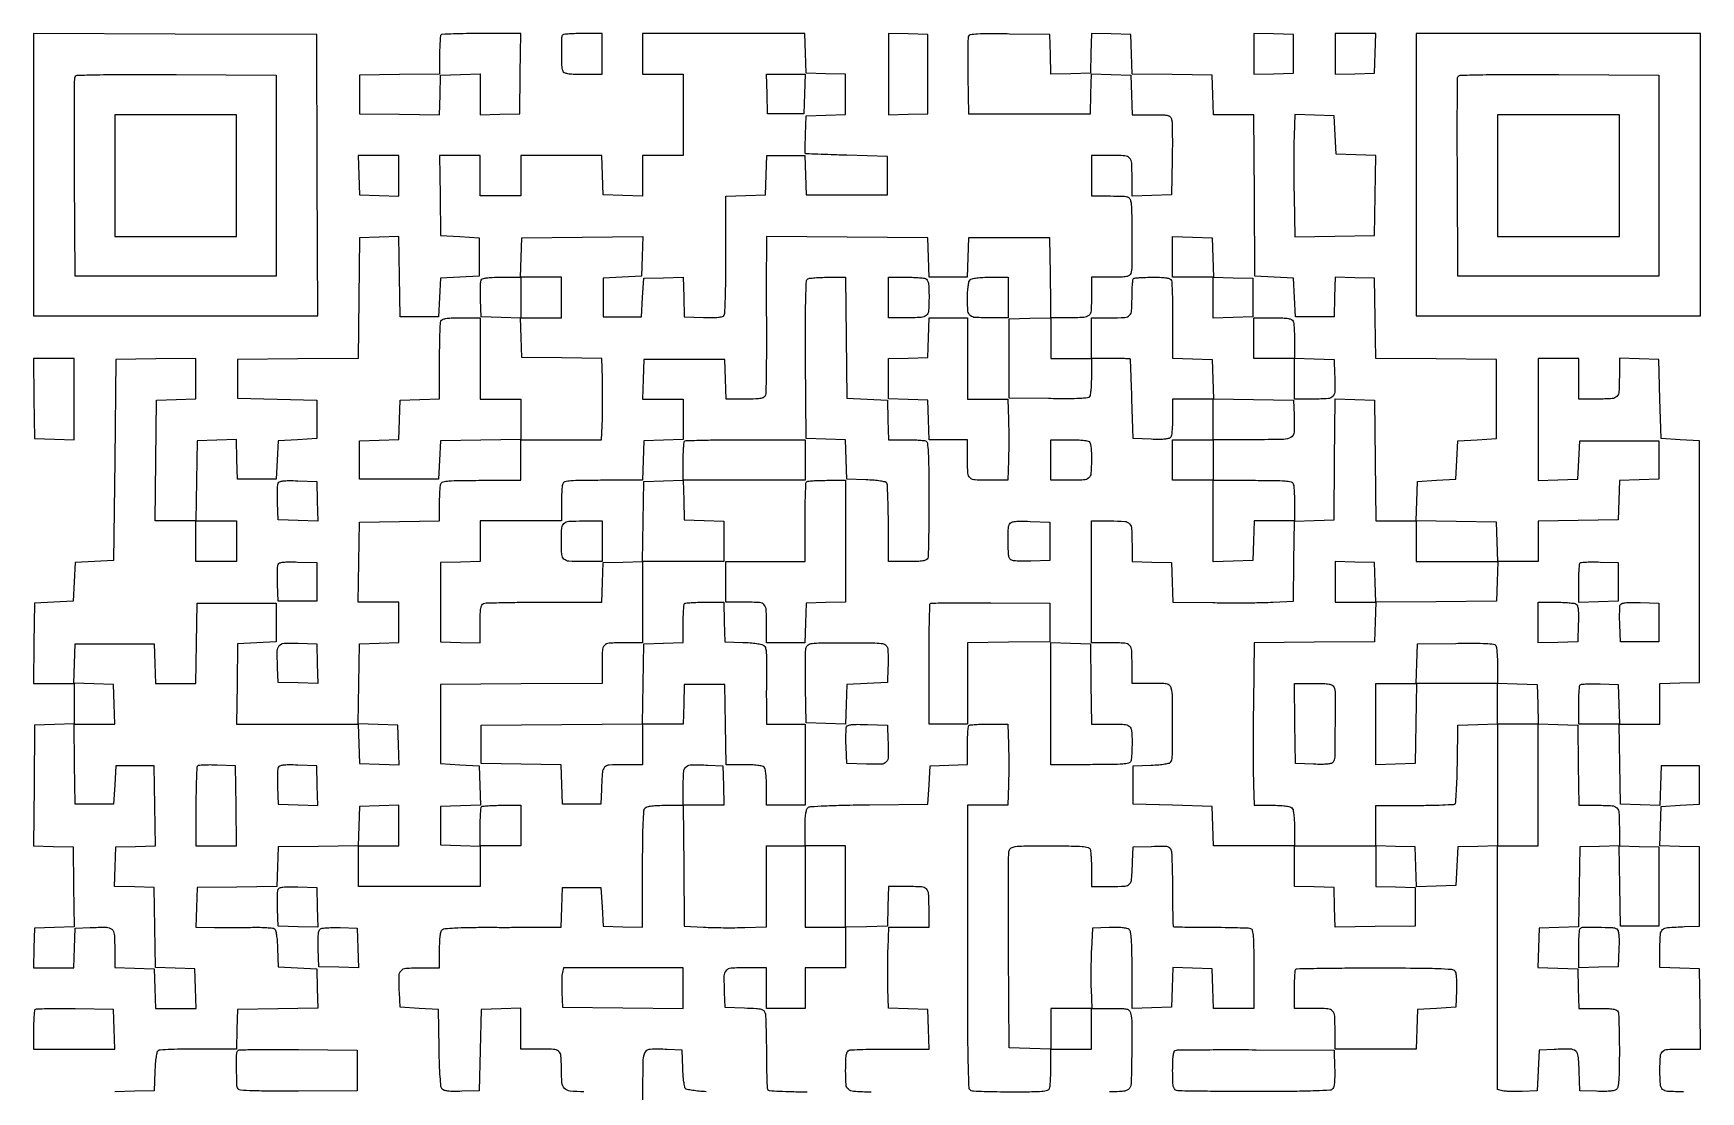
# Model space of a CAD drawing. Extents: x 156 to 936, y 95 to 969.
# Drawn here: x 156 to 936, y 474 to 969 of the extents above; entities that cross this region are included whole.
import ezdxf

# ---------------------------------------------------------------- set-up
doc = ezdxf.new("R2010")
doc.units = 0

msp = doc.modelspace()

# ---------------------------------------------------------------- linework, layer by layer
for points in [[(441, 959.5), (441, 950), (450.5, 950), (460, 950), (460, 931), (460, 912), (450.5, 912), (441, 912), (441, 902.462474), (441, 892.924948), (431.75, 893.212474), (422.5, 893.5), (422.212474, 902.75), (421.924948, 912), (402.962474, 912), (384, 912), (384, 902.5), (384, 893), (374.5, 893), (365, 893), (365, 902.5), (365, 912), (355.477935, 912), (345.955869, 912), (346.227935, 893.25), (346.5, 874.5), (355.5, 874), (364.5, 873.5), (364.5, 864.5), (364.5, 855.5), (355.5, 855), (346.5, 854.5), (346, 845.5), (345.5, 836.5), (336.5, 836.5), (327.5, 836.5), (327.227798, 855.287232), (326.955596, 874.074464), (317.727798, 873.787232), (308.5, 873.5), (308.234453, 845.265547), (307.968906, 817.031094), (279.734453, 816.765547), (251.5, 816.5), (251.5, 807.5), (251.5, 798.5), (270, 798), (288.5, 797.5), (288.5, 788.5), (288.5, 779.5), (279.5, 779), (270.5, 778.5), (270, 769.5), (269.5, 760.5), (260.5, 760.5), (251.5, 760.5), (251.211984, 769.787023), (250.923969, 779.074046), (241.711984, 778.787023), (232.5, 778.5), (232.227935, 759.75), (231.955869, 741), (222.462361, 741), (212.968853, 741), (213.234427, 769.25), (213.5, 797.5), (222.75, 797.787526), (232, 798.075052), (232, 807.559591), (232, 817.044131), (213.25, 816.772065), (194.5, 816.5), (194, 769.5), (193.5, 722.5), (184.5, 722), (175.5, 721.5), (175, 712.5), (174.5, 703.5), (165.5, 703), (156.5, 702.5), (156.227935, 683.75), (155.955869, 665), (165.477935, 665), (175, 665), (175, 655.537526), (175, 646.075052), (165.75, 645.787526), (156.5, 645.5), (156.234491, 617.287731), (155.968982, 589.075462), (165.234491, 588.787731), (174.5, 588.5), (174.771926, 569.787816), (175.043852, 551.075632), (165.771926, 550.787816), (156.5, 550.5), (156.212474, 541.25), (155.924948, 532), (165.424948, 532), (174.924948, 532), (175.212474, 541.25), (175.5, 550.5), (182.479083, 550.800912, -0.012303), (190.116254, 550.942101, -0.176255), (192.625306, 550.011851, -0.202443), (193.771894, 547.739673, -0.016964), (194, 541.018474), (194, 532.075052), (203.25, 531.787526), (212.5, 531.5), (212.787526, 522.25), (213.075052, 513), (222.575052, 513), (232.075052, 513), (231.787526, 522.25), (231.5, 531.5), (222.271928, 531.787236), (213.043857, 532.074471), (212.771928, 550.787236), (212.5, 569.5), (203.212977, 569.788016), (193.925954, 570.076031), (194.212977, 579.288016), (194.5, 588.5), (203.771926, 588.787816), (213.043852, 589.075632), (212.771926, 607.787816), (212.5, 626.5), (203.5, 626.5), (194.5, 626.5), (194, 617.5), (193.5, 608.5), (184.5, 608.5), (175.5, 608.5), (175.227935, 627.25), (174.955869, 646), (184.515461, 646), (194.075052, 646), (193.787526, 655.25), (193.5, 664.5), (184.212977, 664.788016), (174.925954, 665.076031), (175.212977, 674.288016), (175.5, 683.5), (194, 683.5), (212.5, 683.5), (212.787526, 674.25), (213.075052, 665), (222.515461, 665), (231.955869, 665), (232.227935, 683.75), (232.5, 702.5), (251, 702.5), (269.5, 702.5), (269.5, 693.5), (269.5, 684.5), (260.5, 684), (251.5, 683.5), (251.227935, 664.75), (250.955869, 646), (279.440409, 646), (307.924948, 646), (308.212474, 636.75), (308.5, 627.5), (317.788029, 627.211971), (327.076058, 626.923942), (326.788029, 636.211971), (326.5, 645.5), (317.228074, 645.787816), (307.956148, 646.075632), (308.228074, 664.787816), (308.5, 683.5), (317.75, 683.787526), (327, 684.075052), (327, 693.537526), (327, 703), (317.477935, 703), (307.955869, 703), (308.227935, 721.75), (308.5, 740.5), (327.25, 740.772065), (346, 741.044131), (346, 748.940278, -0.007069), (346.044387, 752.079686, -0.00892), (346.178303, 754.981582, -0.007341), (346.368942, 757.400909, -0.068379), (346.606989, 758.418213, -0.24904), (347.606822, 759.288503, -0.036273), (350.359559, 759.72025, -0.018295), (355.276552, 759.948927, -0.002472), (365.606989, 760), (384, 760), (384, 769.5), (384, 779), (402.906293, 779), (421.812585, 779), (422.156293, 788.75, 0.005275), (422.265005, 793.152448, 0.003228), (422.304916, 798.346719, 0.003235), (422.277944, 803.491427, 0.005748), (422.179592, 807.728194), (421.859184, 816.956387), (403.179592, 817.228194), (384.5, 817.5), (384.212474, 826.75), (383.924948, 836), (393.462474, 836), (403, 836), (403, 845.5), (403, 855), (393.462474, 855), (383.924948, 855), (384.212474, 864.25), (384.5, 873.5), (412.787733, 873.765637), (441.075465, 874.031275), (440.787733, 864.765637), (440.5, 855.5), (431.5, 855), (422.5, 854.5), (422.5, 845.5), (422.5, 836.5), (431.5, 836.5), (440.5, 836.5), (441, 845.5), (441.5, 854.5), (450.711984, 854.787023), (459.923969, 855.074046), (460.211984, 845.787023), (460.5, 836.5), (469.41543, 836.208654, 0.007863), (473.675844, 836.136467, 0.02592), (476.481261, 836.278572, 0.037448), (478.320916, 836.608202, 0.191571), (479.143218, 837.208654, 0.128973), (479.46723, 838.237848, 0.002782), (479.695499, 843.555042, 0.0062), (479.851702, 849.816929, 0.004122), (479.882566, 857, -0.000616), (479.861606, 864.721817, -0.000575), (479.858974, 872.624914, -0.000572), (479.872737, 879.646212, -0.001956), (479.904778, 884.212474), (480, 892.924948), (489.25, 893.212474), (498.5, 893.5), (498.787526, 902.75), (499.075052, 912), (508, 912), (516.924948, 912), (517.212474, 902.75), (517.5, 893.5), (536.5, 893.5), (555.5, 893.5), (555.5, 902.5), (555.5, 911.5), (536.5, 912.055984, -0.000914), (529.194705, 912.283114, -0.001489), (522.996376, 912.50564, -0.000168), (517.466905, 912.722496, -0.138832), (517.211067, 912.805984, -0.248577), (517.098004, 913.016846, -0.001226), (517.091882, 915.51332, -0.005096), (517.121118, 918.38152, -0.003156), (517.211067, 921.75), (517.5, 930.5), (526.75, 930.787526), (536, 931.075052), (536, 940.5), (536, 949.924948), (526.75, 950.212474), (517.5, 950.5), (517.212474, 959.75), (516.924948, 969), (478.962474, 969), (441, 969)], [(346.666667, 968.333333, 0.174642), (346.400825, 967.768066, 0.005895), (346.195833, 965.27419, 0.0105), (346.048335, 962.28013, 0.007056), (346, 958.855399), (346, 950.044131), (327.25, 949.772065), (308.5, 949.5), (308.5, 940.5), (308.5, 931.5), (327.212184, 931.228074), (345.924368, 930.956148), (346.212184, 940.228074), (346.5, 949.5), (355.75, 949.787526), (365, 950.075052), (365, 940.5), (365, 930.924948), (374.25, 931.212474), (383.5, 931.5), (383.772065, 950.25), (384.044131, 969), (365.688732, 969, 0.003396), (358.604618, 968.951879, 0.005362), (352.529398, 968.804167, 0.001617), (347.281908, 968.603263, 0.188148)], [(403.666667, 968.333333, 0.192867), (403.103892, 967.018197, 0.004931), (403.015701, 960.449139, 0.008182), (403.096621, 954.128446, 0.084511), (403.606989, 951.581787, 0.192406), (404.346128, 950.782907, 0.06988), (405.845898, 950.311531, 0.034532), (408.428287, 950.062976, 0.00673), (413.106989, 950), (422, 950), (422, 959.5), (422, 969), (413.166667, 969, 0.007039), (409.733476, 968.951666, 0.010477), (406.732292, 968.804167, 0.005871), (404.23216, 968.599192, 0.174709)], [(269.5, 902.5), (269.5, 855.5), (222.5, 855.5), (175.5, 855.5), (175.239372, 901.5, -0.000997), (175.174287, 919.225103, -0.001596), (175.197198, 934.357597, -0.000282), (175.267665, 947.72814, -0.090314), (175.461789, 948.759906, -0.301449), (176.45055, 949.464468, -0.003096), (185.402033, 949.70934, -0.005599), (198.68089, 949.841585, -0.001079), (222.722417, 949.759906), (269.5, 949.5)], [(916.5, 902.5), (916.5, 855.5), (869.5, 855.5), (822.5, 855.5), (822.239372, 901.5, -0.000997), (822.174287, 919.225103, -0.001596), (822.197198, 934.357597, -0.000282), (822.267665, 947.72814, -0.090314), (822.461789, 948.759906, -0.301449), (823.45055, 949.464468, -0.003096), (832.402033, 949.70934, -0.005599), (845.68089, 949.841585, -0.001079), (869.722417, 949.759906), (916.5, 949.5)], [(745.819479, 921.286606, 0.006094), (745.716854, 916.267709, 0.001988), (745.685154, 908.860587, 0.001981), (745.715264, 900.632767, 0.002234), (745.810831, 892.728158), (746.121662, 873.956317), (764.810831, 874.228158), (783.5, 874.5), (783.771926, 893.212184), (784.043852, 911.924368), (774.771926, 912.212184), (765.5, 912.5), (765, 921.5), (764.5, 930.5), (755.319479, 930.786606), (746.138958, 931.073213)], [(384, 845.462474), (384, 835.924948), (374.75, 836.212474), (365.5, 836.5), (365.205027, 844.411609, -0.006569), (365.129541, 847.539392, -0.008656), (365.147568, 850.392336, -0.006579), (365.235027, 852.7687, -0.079281), (365.423642, 853.661609, -0.228749), (366.106941, 854.304101, -0.041413), (367.854544, 854.698735, -0.027242), (370.620517, 854.933967, -0.007593), (374.968615, 855), (384, 855)], [(536.234427, 826.75), (536.5, 798.5), (546, 798), (555.5, 797.5), (555.787526, 788.25), (556.075052, 779), (563.955738, 779, -0.006794), (567.084446, 778.957485, -0.008662), (569.966716, 778.829144, -0.006997), (572.368585, 778.646696, -0.06926), (573.352145, 778.418364, -0.274368), (574.214451, 777.327327, -0.018697), (574.608107, 773.234433, -0.012362), (574.845516, 766.20747, -0.00168), (574.929265, 751.487988, -0.002147), (574.909217, 741.276238, -0.003279), (574.795697, 732.418114, -0.001176), (574.62999, 724.791537, -0.085793), (574.388344, 723.569625, -0.194161), (573.65149, 722.778599, -0.068473), (572.143029, 722.311058, -0.034197), (569.55367, 722.063133, -0.006773), (564.893011, 722), (556, 722), (555.984687, 739.75, 0.004029), (555.923221, 746.639681, 0.006075), (555.748365, 752.640759, 0.002676), (555.510353, 757.741212, 0.129255), (555.201688, 758.707902, 0.195149), (554.447011, 759.24575, 0.020215), (552.262875, 759.673305, 0.020298), (549.292364, 760.008289, 0.009786), (545.467001, 760.207902), (536.5, 760.5), (536.212964, 769.712964), (535.925929, 778.925929), (526.712964, 779.212964), (517.5, 779.5), (517.282112, 816.460829, -0.001488), (517.228419, 834.855781, -0.006609), (517.371943, 845.665986, -0.004151), (517.629552, 853.066096, -0.245153), (518.282112, 854.195516, -0.112298), (519.139437, 854.501093, -0.008859), (521.561108, 854.746552, -0.011685), (524.491671, 854.922386, -0.008675), (527.734427, 854.984687), (535.968853, 855)], [(573.418213, 854.393011, -0.18666), (574.209997, 853.676577, -0.072682), (574.683962, 852.251766, -0.036534), (574.93529, 849.820122, -0.007489), (575, 845.5, -0.016928), (574.787494, 839.225197, -0.201251), (573.720139, 837.097177, -0.16771), (571.358591, 836.163873, -0.011011), (563.918213, 836), (556, 836), (556, 845.5), (556, 855), (563.918213, 855, -0.00705), (567.066073, 854.955615, -0.008902), (569.9751, 854.821697, -0.007317), (572.400281, 854.631074, -0.06844)], [(612, 845.5), (612, 836), (604.081787, 836, -0.01065), (596.689481, 836.157481, -0.159949), (594.309746, 837.052708, -0.206765), (593.227098, 839.102218, -0.019554), (593, 844.906989, -0.012415), (593.08019, 848.136184, -0.021121), (593.327993, 850.825282, -0.021703), (593.698102, 852.888147, -0.142062), (594.2, 853.8, -0.144849), (595.139671, 854.310542, -0.021091), (597.306878, 854.677711, -0.020332), (600.171507, 854.92177, -0.011084), (603.7, 855), (612, 855)], [(688.393011, 853.418213, -0.081377), (688.63576, 852.244887, -0.002404), (688.821697, 847.195498, -0.004749), (688.95595, 841.230164, -0.003251), (689, 834.455738), (689, 817.075052), (698.25, 816.787526), (707.5, 816.5), (707.787236, 807.271928), (708.074471, 798.043857), (726.787236, 797.771928), (745.5, 797.5), (745.800912, 790.520917, -0.019865), (745.827655, 782.572324, -0.25447), (744.362043, 780.097794, -0.13093), (740.936116, 779.122541, -0.004239), (726.480948, 779), (708, 779), (708, 769.5), (708, 760), (726.393011, 760, -0.002472), (736.723448, 759.948927, -0.018295), (741.640441, 759.72025, -0.036273), (744.393178, 759.288503, -0.24904), (745.393011, 758.418213, -0.068543), (745.631102, 757.399219, -0.007277), (745.821697, 754.964077, -0.008872), (745.955617, 752.042924, -0.007017), (746, 748.880687), (746, 740.924948), (755.25, 741.212474), (764.5, 741.5), (764.765637, 769.787319), (765.031273, 798.074638), (774.265637, 797.787319), (783.5, 797.5), (783.765573, 769.25), (784.031147, 741), (793.515573, 741), (803, 741), (803, 731.5), (803, 722), (822.037526, 722), (841.075052, 722), (840.787526, 712.75), (840.5, 703.5), (812.287321, 703.23449), (784.074641, 702.96898), (783.787321, 693.73449), (783.5, 684.5), (755.279926, 684.234478), (727.059852, 683.968955), (726.779926, 655.734478, 0.001323), (726.696155, 644.20991, 0.001411), (726.675823, 632.929815, 0.001339), (726.711682, 623.227607, 0.006574), (726.81862, 617.75), (727.13724, 608), (735.36862, 608, -0.011221), (738.863229, 607.921561, -0.020421), (741.708021, 607.677108, -0.021165), (743.863367, 607.309618, -0.144544), (744.8, 606.8, -0.144849), (745.310542, 605.860329, -0.021091), (745.677711, 603.693122, -0.020332), (745.92177, 600.828493, -0.011084), (746, 597.3), (746, 589), (765, 589), (784, 589), (784, 598.476387), (784, 607.952773), (802.172298, 607.948685, 0.004135), (809.195681, 608.005185, 0.00645), (815.242575, 608.181889, 0.002322), (820.419197, 608.424108, 0.185587), (821.148312, 608.748312, 0.18165), (821.478701, 609.476349, 0.002326), (821.796419, 614.595794, 0.006408), (822.062923, 620.578699, 0.004114), (822.226014, 627.526014), (822.5, 645.5), (831.75, 645.787526), (841, 646.075052), (841, 655.537526), (841, 665), (822.022065, 665), (803.044131, 665), (802.772065, 646.25), (802.5, 627.5), (793.25, 627.212474), (784, 626.924948), (784, 645.962474), (784, 665), (793.462474, 665), (802.924948, 665), (803.212474, 674.25), (803.5, 683.5), (821.442865, 683.746956, -0.00333), (830.259053, 683.80957, -0.013443), (835.636527, 683.667344, -0.01462), (839.172733, 683.374715, -0.227096), (840.177552, 682.746956, -0.111454), (840.490006, 681.874138, -0.009165), (840.741275, 679.453879, -0.011918), (840.92106, 676.523951, -0.008897), (840.984687, 673.287526), (841, 665.075052), (850.25, 664.787526), (859.5, 664.5), (859.787036, 655.287036), (860.074071, 646.074071), (869.287036, 645.787036), (878.5, 645.5), (878.772065, 626.75), (879.044131, 608), (887.915076, 608, -0.014803), (894.653507, 607.800464, -0.19532), (896.857873, 606.749227, -0.175295), (897.828974, 604.406531, -0.011476), (898, 596.955738), (898, 589.075052), (907.25, 588.787526), (916.5, 588.5), (916.5, 570), (916.5, 551.5), (907.5, 551.5), (898.5, 551.5), (898.227798, 570.287232), (897.955596, 589.074464), (888.727798, 588.787232), (879.5, 588.5), (879.228072, 569.787236), (878.956143, 551.074471), (869.728072, 550.787236), (860.5, 550.5), (860.212977, 541.288016), (859.925954, 532.076031), (869.212977, 531.788016), (878.5, 531.5), (878.787526, 522.25), (879.075052, 513), (887.930537, 513, -0.006773), (892.587052, 512.936924, -0.03465), (895.160133, 512.688208, -0.070053), (896.655249, 512.216672, -0.192061), (897.393011, 511.418213, -0.080983), (897.635568, 510.250423, -0.002541), (897.821697, 505.367318, -0.004891), (897.955938, 499.590857, -0.003363), (898, 493.040657, -0.00346), (897.940363, 484.422829, -0.01606), (897.711725, 479.451262, -0.023285), (897.321155, 476.333764, -0.178582), (896.594796, 475.078674, -0.126804), (895.568167, 474.594776, -0.023545), (893.485252, 474.298867, -0.021342), (890.735348, 474.157498, -0.01153), (887.344796, 474.206229), (879.5, 474.5), (879.212602, 483.740334, 0.015844), (878.776454, 490.678762, 0.194277), (877.578192, 492.990355, 0.177046), (875.057347, 493.934395, 0.012739), (867.479083, 493.800912), (860.5, 493.5), (860, 484), (859.5, 474.5), (852.520917, 474.199088, -0.008627), (849.682454, 474.125736, -0.009416), (846.924858, 474.153996, -0.00895), (844.569348, 474.264735, -0.045288), (843.270917, 474.46814), (841, 475.038104), (841, 532.056578), (841, 589.075052), (831.75, 588.787526), (822.5, 588.5), (822, 579.5), (821.5, 570.5), (812.288016, 570.212977), (803.076031, 569.925954), (802.788016, 579.212977), (802.5, 588.5), (793.25, 588.787526), (784, 589.075052), (784, 579.575052), (784, 570.075052), (793.25, 569.787526), (802.5, 569.5), (802.5, 560.5), (802.5, 551.5), (783.787816, 551.228074), (765.075632, 550.956148), (764.787816, 560.228074), (764.5, 569.5), (755.25, 569.787526), (746, 570.075052), (746, 579.537526), (746, 589), (727.037526, 589), (708.075052, 589), (707.787526, 598.25), (707.5, 607.5), (689, 608), (670.5, 608.5), (670.5, 617.5), (670.5, 626.5), (678.968156, 626.793967, 0.010674), (682.539342, 626.994333, 0.020911), (685.36687, 627.333008, 0.02067), (687.466763, 627.763838, 0.192561), (688.202843, 628.293967, 0.139506), (688.835257, 630.421388, 0.001721), (688.954568, 644.82351, 0.003179), (688.933701, 658.593221, 0.063576), (688.369714, 662.75, 0.119916), (687.684822, 664.002112, 0.150802), (686.551213, 664.66971, 0.0534), (684.368743, 664.946567, 0.00487), (678.883369, 665), (670, 665), (670, 672.918213, 0.01141), (669.829247, 680.400012, 0.175208), (668.85745, 682.747254, 0.195511), (666.650479, 683.800362, 0.014768), (659.893011, 684), (651, 684), (651, 712.5), (651, 741), (659.883369, 741, -0.01672), (666.551889, 740.776944, -0.200673), (668.806258, 739.651702, -0.168025), (669.798298, 737.159382, -0.010996), (669.986345, 729.287526), (670, 722.075052), (679.25, 721.787526), (688.5, 721.5), (688.786976, 712.291563), (689.073952, 703.083126), (707.786976, 702.791563, 0.003024), (715.648082, 702.716626, 0.002718), (723.793674, 702.732522, 0.002724), (731.100275, 702.826313, 0.008575), (736, 703), (745.5, 703.5), (745.772065, 722.25), (746.044131, 741), (736.559591, 741), (727.075052, 741), (726.787526, 731.75), (726.5, 722.5), (717.25, 722.212474), (708, 721.924948), (708, 740.962474), (708, 760), (698.5, 760), (689, 760), (689, 769.5), (689, 779), (698.5, 779), (708, 779), (708, 788.5), (708, 798), (698.5, 798), (689, 798), (688.984687, 789.75, -0.00917), (688.918959, 786.495888, -0.012203), (688.732898, 783.54359, -0.00954), (688.472467, 781.105717, -0.110402), (688.149034, 780.206902, -0.187221), (687.340297, 779.610638, -0.039341), (685.5815, 779.278749, -0.027159), (682.914541, 779.135766, -0.008519), (678.914347, 779.206902), (670.5, 779.5), (669.942718, 798, 0.000936), (669.715183, 805.110901, 0.00153), (669.492526, 811.139062, 0.000161), (669.275457, 816.522398, 0.155255), (669.192718, 816.75, 0.224489), (668.993563, 816.85177, 0.000892), (666.412861, 816.926563, 0.004197), (663.464229, 816.981986, 0.0026), (660, 817), (651, 817), (650.984687, 808.75, -0.009035), (650.919865, 805.497312, -0.012063), (650.736503, 802.549423, -0.009356), (650.48003, 800.114795, -0.110913), (650.161306, 799.226758, -0.226527), (649.126519, 798.578359, -0.01557), (645.589823, 798.283854, -0.013555), (640.125155, 798.14811, -0.003139), (630.926619, 798.226758), (612.5, 798.5), (612.5, 817), (612.5, 835.5), (622.25, 835.786212), (632, 836.072424), (632, 826.536212), (632, 817), (641.5, 817), (651, 817), (651, 826.5), (651, 836), (659.893011, 836, 0.014139), (666.621535, 836.190301, 0.188139), (668.834423, 837.201112, 0.181553), (669.819116, 839.459333, 0.013), (670, 846.415121, -0.008563), (670.048416, 849.241904, -0.012437), (670.195833, 851.732358, -0.008045), (670.402146, 853.786833, -0.168884), (670.666667, 854.333333, -0.17274), (671.225589, 854.598717, -0.006592), (673.553989, 854.804167, -0.011152), (676.359193, 854.951638, -0.007555), (679.559678, 855, -0.007572), (683.844582, 854.935105, -0.036743), (686.261382, 854.683483, -0.072956), (687.678861, 854.209264, -0.186076)], [(365, 817), (365, 798), (374.5, 798), (384, 798), (384, 788.522065), (384, 779.044131), (365.25, 778.772065), (346.5, 778.5), (346, 769.5), (345.5, 760.5), (327, 760.5), (308.5, 760.5), (308.5, 769.5), (308.5, 778.5), (317.712964, 778.787036), (326.925929, 779.074071), (327.212964, 788.287036), (327.5, 797.5), (336.75, 797.787526), (346, 798.075052), (346, 815.455738, -0.003251), (346.04405, 822.230164, -0.004749), (346.178303, 828.195498, -0.002404), (346.36424, 833.244887, -0.081377), (346.606989, 834.418213, -0.192406), (347.346128, 835.217093, -0.06988), (348.845898, 835.688469, -0.034532), (351.428287, 835.937024, -0.00673), (356.106989, 836), (365, 836)], [(593, 817), (593, 798), (602.43138, 798), (611.86276, 798), (612.18138, 788.5, -0.005281), (612.280715, 784.17526, -0.003101), (612.312811, 779, -0.003101), (612.280715, 773.82474, -0.005281), (612.18138, 769.5), (611.86276, 760), (604.013168, 760, -0.011558), (596.585548, 760.171726, -0.175851), (594.247438, 761.144797, -0.194777), (593.198659, 763.352229, -0.014702), (593, 770.106989), (593, 779), (584.037526, 779), (575.075052, 779), (574.787526, 788.25), (574.5, 797.5), (565.25, 797.787526), (556, 798.075052), (556, 807.5), (556, 816.924948), (565.25, 817.212474), (574.5, 817.5), (574.787526, 826.75), (575.075052, 836), (584.037526, 836), (593, 836)], [(745.393011, 834.418213, -0.068336), (745.631047, 833.40135, -0.007357), (745.821697, 830.986123, -0.008933), (745.955612, 828.089223, -0.007082), (746, 824.955738), (746, 817.075052), (755.25, 816.787526), (764.5, 816.5), (764.800912, 809.520917, -0.012322), (764.941866, 801.88044, -0.176722), (764.009281, 799.372662, -0.202101), (761.732324, 798.227183, -0.01682), (754.980948, 798), (746, 798), (746, 807.5), (746, 817), (736.5, 817), (727, 817), (727, 826.5), (727, 836), (735.893011, 836, -0.00673), (740.571713, 835.937024, -0.034532), (743.154102, 835.688469, -0.06988), (744.653872, 835.217093, -0.192406)], [(517, 769.5), (517, 760), (488.462474, 760), (459.924948, 760), (460.212474, 750.75), (460.5, 741.5), (469.75, 741.212474), (479, 740.924948), (479, 731.462474), (479, 722), (459.977935, 722), (440.955869, 722), (441.227935, 740.75), (441.5, 759.5), (450.75, 759.787526), (460, 760.075052), (460, 768.870859, -0.007069), (460.048335, 772.289663, -0.010516), (460.195833, 775.278732, -0.005912), (460.400837, 777.768224, -0.174595), (460.666667, 778.333333, -0.192076), (461.298487, 778.604845, -0.000738), (469.313542, 778.804167, -0.003605), (478.448334, 778.95195, -0.002241), (489.166667, 779), (517, 779)], [(649.418213, 778.393011, -0.18666), (650.209997, 777.676577, -0.072682), (650.683962, 776.251766, -0.036534), (650.93529, 773.820122, -0.007489), (651, 769.5, -0.016928), (650.787494, 763.225197, -0.201251), (649.720139, 761.097177, -0.16771), (647.358591, 760.163873, -0.011011), (639.918213, 760), (632, 760), (632, 769.5), (632, 779), (639.918213, 779, -0.00705), (643.066073, 778.955615, -0.008902), (645.9751, 778.821697, -0.007317), (648.400281, 778.631074, -0.06844)], [(288.788029, 750.211971), (289.076058, 740.923942), (279.788029, 741.211971), (270.5, 741.5), (270.205027, 749.411609, -0.006757), (270.130652, 752.542211, -0.008847), (270.151984, 755.403842, -0.006825), (270.2445, 757.787219, -0.078651), (270.438673, 758.700781, -0.222283), (271.127059, 759.364206, -0.05328), (272.715903, 759.724548, -0.030281), (275.338027, 759.871594, -0.007113), (279.733647, 759.789171), (288.5, 759.5)], [(536, 731.537526), (536, 703.075052), (526.75, 702.787526), (517.5, 702.5), (517.212474, 693.25), (516.924948, 684), (507.962474, 684), (499, 684), (499, 691.918213, 0.01141), (498.829247, 699.400012, 0.175208), (497.85745, 701.747254, 0.195511), (495.650479, 702.800362, 0.014768), (488.893011, 703), (480, 703), (480, 712.5), (480, 722), (498.5, 722), (517, 722), (517, 740.333333, -0.0034), (517.048122, 747.408987, -0.005368), (517.195833, 753.477083, -0.001621), (517.396742, 758.718151, -0.188134), (517.666667, 759.333333, -0.174709), (518.23216, 759.599192, -0.005871), (520.732292, 759.804167, -0.010477), (523.733476, 759.951666, -0.007039), (527.166667, 760), (536, 760)], [(422, 731.5), (422, 722), (413.106989, 722, -0.013336), (406.429165, 722.178146, -0.177094), (404.202154, 723.129957, -0.190499), (403.197642, 725.264457, -0.015844), (403, 731.5, -0.015844), (403.197642, 737.735543, -0.190499), (404.202154, 739.870043, -0.177094), (406.429165, 740.821854, -0.013336), (413.106989, 741), (422, 741)], [(631.5, 731.5), (631.5, 722.5), (622.58457, 722.208654, -0.007874), (618.325344, 722.136581, -0.025891), (615.518036, 722.278743, -0.03736), (613.675579, 722.608404, -0.190691), (612.849883, 723.208654, -0.129462), (612.22425, 725.176285, -0.009065), (612.036019, 731.014165, -0.011193), (612.083826, 736.785258, -0.084132), (612.620776, 739.45414, -0.188858), (613.371102, 740.276337, -0.080674), (614.818711, 740.718988, -0.035908), (617.38622, 740.883453, -0.005873), (622.370776, 740.785928), (631.5, 740.5)], [(288.5, 712.5), (288.5, 703.5), (279.5, 703.5), (270.5, 703.5), (270.205027, 711.411609, -0.006757), (270.130652, 714.542211, -0.008847), (270.151984, 717.403842, -0.006825), (270.2445, 719.787219, -0.078651), (270.438673, 720.700781, -0.222283), (271.127059, 721.364206, -0.05328), (272.715903, 721.724548, -0.030281), (275.338027, 721.871594, -0.007113), (279.733647, 721.789171), (288.5, 721.5)], [(897.5, 712.5), (897.5, 703.5), (888.25, 703.212474), (879, 702.924948), (879, 711.795808, -0.007385), (879.050962, 715.245903, -0.010931), (879.206402, 718.267253, -0.006353), (879.422777, 720.777963, -0.173388), (879.702644, 721.369311, -0.179987), (880.290922, 721.638564, -0.007016), (882.709672, 721.781547, -0.011703), (885.626528, 721.84459, -0.007913), (888.952644, 721.785977), (897.5, 721.5)], [(479.212474, 693.75), (479.5, 684.5), (487.950164, 684.206324, -0.01195), (491.286808, 684.010444, -0.015633), (494.322221, 683.663517, -0.013186), (496.807062, 683.233313, -0.124366), (497.776086, 682.770869, -0.152801), (498.423997, 681.770674, -0.038507), (498.803652, 679.844255, -0.026065), (498.993749, 676.945759, -0.008027), (498.982004, 672.564546, 0.002258), (498.923633, 668.459807, 0.001361), (498.889643, 663.592398, 0.001363), (498.88221, 658.754857, 0.002386), (498.906082, 654.75), (499, 646), (508, 646), (517, 646), (517, 627), (517, 608), (508, 608), (499, 608), (499, 616.3, 0.011084), (498.92177, 619.828493, 0.020332), (498.677711, 622.693122, 0.021091), (498.310542, 624.860329, 0.144849), (497.8, 625.8, 0.144751), (496.861303, 626.310247, 0.021115), (494.697912, 626.677518, 0.02036), (491.839661, 626.921703, 0.011128), (488.322065, 627), (480.044131, 627), (479.772065, 645.75), (479.5, 664.5), (470, 664.5), (460.5, 664.5), (460.212474, 655.25), (459.924948, 646), (450.462474, 646), (441, 646), (441, 636.5), (441, 627), (432.019052, 627, 0.014075), (425.293814, 626.810651, 0.199016), (423.167746, 625.785755, 0.165509), (422.189146, 623.47539, 0.009074), (421.754332, 615.5), (421.5, 608.5), (412.5, 608.5), (403.5, 608.5), (403.212764, 617.728072), (402.925529, 626.956143), (384.212764, 627.228072), (365.5, 627.5), (365.5, 636.5), (365.5, 645.5), (403.227979, 645.762004), (440.955958, 646.024007), (441.227979, 664.762004), (441.5, 683.5), (450.75, 683.787526), (460, 684.075052), (460, 692.870859, -0.007069), (460.048335, 696.289663, -0.010516), (460.195833, 699.278732, -0.005912), (460.400837, 701.768224, -0.174595), (460.666667, 702.333333, -0.174595), (461.231776, 702.599163, -0.005912), (463.721268, 702.804167, -0.010516), (466.710337, 702.951665, -0.007069), (470.129141, 703), (478.924948, 703)], [(631.5, 693.5), (631.5, 684.5), (612.25, 684.228407), (593, 683.956814), (593, 664.978407), (593, 646), (584, 646), (575, 646), (575, 673.833333, -0.002177), (575.046663, 684.550348, -0.003506), (575.190199, 693.680824, -0.000698), (575.383697, 701.699608, -0.192288), (575.647486, 702.314153, -0.19434), (576.261834, 702.574984, -0.000715), (584.213011, 702.703636, -0.003564), (593.268961, 702.772644, -0.002213), (603.897486, 702.730819), (631.5, 702.5)], [(877.793098, 702.149034, -0.187221), (878.389362, 701.340297, -0.039341), (878.721251, 699.5815, -0.027159), (878.864234, 696.914541, -0.008519), (878.793098, 692.914347), (878.5, 684.5), (869.25, 684.212474), (860, 683.924948), (860, 693.462474), (860, 703), (868.25, 702.984687, -0.00917), (871.504112, 702.918959, -0.012203), (874.45641, 702.732898, -0.00954), (876.894283, 702.472467, -0.110402)], [(916.5, 693.5), (916.5, 684.5), (907.5, 684.5), (898.5, 684.5), (898.205027, 692.411609, -0.006757), (898.130652, 695.542211, -0.008847), (898.151984, 698.403842, -0.006825), (898.2445, 700.787219, -0.078651), (898.438673, 701.700781, -0.222283), (899.127059, 702.364206, -0.05328), (900.715903, 702.724548, -0.030281), (903.338027, 702.871594, -0.007113), (907.733647, 702.789171), (916.5, 702.5)], [(288.788029, 674.211971), (289.076058, 664.923942), (279.788029, 665.211971), (270.5, 665.5), (270.199088, 672.479083, -0.011928), (270.050889, 680.182645, -0.176334), (270.972515, 682.678754, -0.210428), (273.215167, 683.770984, -0.017872), (279.778718, 683.788514), (288.5, 683.5)], [(555.53186, 681.729083, -0.045288), (555.735265, 680.430652, -0.00895), (555.846004, 678.075142, -0.009416), (555.874264, 675.317546, -0.008627), (555.800912, 672.479083), (555.5, 665.5), (546, 665), (536.5, 664.5), (536.211984, 655.212977), (535.923969, 645.925954), (526.711984, 646.212977), (517.5, 646.5), (517.214485, 663, -0.003332), (517.145502, 669.484344, -0.004581), (517.175744, 675.314063, -0.002978), (517.275019, 680.202744, -0.053901), (517.483537, 681.75, -0.197046), (518.435815, 683.053979, -0.108714), (520.330065, 683.712022, -0.027821), (524.32076, 683.960333, -0.001628), (536.5, 684, -0.001616), (548.717607, 683.960519, -0.028082), (552.689124, 683.71153, -0.110583), (554.573581, 683.046983, -0.19377)], [(650.772065, 664.75), (651.044131, 646), (658.940278, 646, -0.010477), (666.279862, 645.846187, -0.15492), (668.670714, 644.975342, -0.209976), (669.762644, 642.977321, -0.021558), (670, 637.474799, -0.007618), (669.955578, 634.55946, -0.009419), (669.821697, 631.846597, -0.008009), (669.630616, 629.581709, -0.066654), (669.393011, 628.581787, -0.24904), (668.393178, 627.711497, -0.036273), (665.640441, 627.27975, -0.018295), (660.723448, 627.051073, -0.002472), (650.393011, 627), (632, 627), (632, 655.537526), (632, 684.075052), (641.25, 683.787526), (650.5, 683.5)], [(764.393011, 663.418213, -0.091176), (764.998795, 660.173227, -0.00241), (764.967788, 645.474877, -0.001716), (764.811922, 630.431842, -0.138765), (764.149034, 628.206902, -0.187221), (763.340297, 627.610638, -0.039341), (761.5815, 627.278749, -0.027159), (758.914541, 627.135766, -0.008519), (754.914347, 627.206902), (746.5, 627.5), (746.227935, 646.25), (745.955869, 665), (754.870946, 665, -0.006705), (759.562695, 664.937083, -0.034463), (762.150556, 664.688621, -0.069778), (763.653065, 664.21734, -0.192609)], [(897.787526, 655.25), (898.075052, 646), (888.537526, 646), (879, 646), (879, 654.833333, -0.007416), (879.050964, 658.269043, -0.010972), (879.206402, 661.278277, -0.006396), (879.422807, 663.77838, -0.173269), (879.702644, 664.369311, -0.179987), (880.290922, 664.638564, -0.007016), (882.709672, 664.781547, -0.011703), (885.626528, 664.84459, -0.007913), (888.952644, 664.785977), (897.5, 664.5)], [(555.800912, 638.520917, -0.012183), (555.945949, 630.775708, -0.182581), (554.993564, 628.296927, -0.205359), (552.688112, 627.218029, -0.015937), (545.721624, 627.21285), (536.5, 627.5), (536.205027, 635.411609, -0.00675), (536.130612, 638.542108, -0.00884), (536.151823, 641.403425, -0.006817), (536.244157, 643.786543, -0.078674), (536.438128, 644.699359, -0.226742), (537.142535, 645.366783, -0.050502), (538.808733, 645.724677, -0.028831), (541.565901, 645.870994, -0.006604), (546.233101, 645.787749), (555.5, 645.5)], [(232.702644, 626.369311, 0.187492), (232.418403, 625.723678, 0.001786), (232.206402, 620.487652, 0.00564), (232.05073, 614.411472, 0.003584), (232, 607.333333), (232, 589), (241.522065, 589), (251.044131, 589), (250.772065, 607.75), (250.5, 626.5), (241.952644, 626.785977, 0.007913), (238.626528, 626.84459, 0.011703), (235.709672, 626.781547, 0.007016), (233.290922, 626.638564, 0.179987)], [(270.438673, 625.700781, 0.078651), (270.2445, 624.787219, 0.006825), (270.151984, 622.403842, 0.008847), (270.130652, 619.542211, 0.006757), (270.205027, 616.411609), (270.5, 608.5), (279.788029, 608.211971), (289.076058, 607.923942), (288.788029, 617.211971), (288.5, 626.5), (279.733647, 626.789171, 0.007113), (275.338027, 626.871594, 0.030281), (272.715903, 626.724548, 0.05328), (271.127059, 626.364206, 0.222283)], [(384, 598.5), (384, 589), (374.5, 589), (365, 589), (365, 597.833333, -0.007039), (365.048334, 601.266524, -0.010477), (365.195833, 604.267708, -0.005871), (365.400808, 606.76784, -0.174709), (365.666667, 607.333333, -0.174709), (366.23216, 607.599192, -0.005871), (368.732292, 607.804167, -0.010477), (371.733476, 607.951666, -0.007039), (375.166667, 608), (384, 608)], [(288.788029, 560.211971), (289.076058, 550.923942), (279.788029, 551.211971), (270.5, 551.5), (270.205027, 559.411609, -0.006757), (270.130652, 562.542211, -0.008847), (270.151984, 565.403842, -0.006825), (270.2445, 567.787219, -0.078651), (270.438673, 568.700781, -0.222283), (271.127059, 569.364206, -0.05328), (272.715903, 569.724548, -0.030281), (275.338027, 569.871594, -0.007113), (279.733647, 569.789171), (288.5, 569.5)], [(307.788029, 541.211971), (308.076058, 531.923942), (298.788029, 532.211971), (289.5, 532.5), (289.206902, 540.914347, -0.008557), (289.136131, 544.911022, -0.02706), (289.279299, 547.583734, -0.03904), (289.61127, 549.351173, -0.184607), (290.206902, 550.17015, -0.118191), (291.102078, 550.488416, -0.010843), (293.470153, 550.689286, -0.01353), (296.341672, 550.792355, -0.010196), (299.5, 550.755803), (307.5, 550.5)], [(896.793098, 550.149034, -0.187221), (897.389362, 549.340297, -0.039341), (897.721251, 547.5815, -0.027159), (897.864234, 544.914541, -0.008519), (897.793098, 540.914347), (897.5, 532.5), (888.25, 532.212474), (879, 531.924948), (879, 540.795808, -0.007009), (879.048332, 544.243385, -0.010438), (879.195833, 547.256685, -0.00583), (879.400781, 549.767459, -0.174822), (879.666667, 550.333333, -0.195602), (881.1522, 550.959784, -0.005877), (888.007864, 550.966593, -0.007493), (894.73212, 550.793423, -0.131906)], [(403.46814, 529.729083, 0.045288), (403.264735, 528.430652, 0.00895), (403.153996, 526.075142, 0.009416), (403.125736, 523.317546, 0.008627), (403.199088, 520.479083), (403.5, 513.5), (431.75, 513.234427), (460, 512.968853), (460, 522.484427), (460, 532), (432.019052, 532), (404.038104, 532)], [(820.956272, 530.552689, -0.130013), (821.417233, 529.558491, -0.02122), (821.701691, 527.434577, -0.020302), (821.840226, 524.672058, -0.011735), (821.793771, 521.344796), (821.5, 513.5), (812.5, 513), (803.5, 512.5), (803.212474, 503.25), (802.924948, 494), (783.962474, 494), (765, 494), (765, 501.918213, 0.01141), (764.829247, 509.400012, 0.175208), (763.85745, 511.747254, 0.195511), (761.650479, 512.800362, 0.014768), (754.893011, 513), (746, 513), (746, 521.833333, -0.006808), (746.046725, 525.264984, -0.010171), (746.189365, 528.26124, -0.005555), (746.387357, 530.761609, -0.175589), (746.644646, 531.311313, -0.194088), (747.263651, 531.574477, -0.000416), (757.75361, 531.760694, -0.002703), (769.606146, 531.897147, -0.001665), (783.557147, 531.935873, -0.001377), (802.694169, 531.872553, -0.007726), (812.930795, 531.652272, -0.007394), (819.466626, 531.313708, -0.205713)], [(156.688496, 512.355163, 0.173835), (156.414153, 511.774183, 0.006189), (156.202246, 509.274121, 0.010778), (156.049929, 506.268052, 0.007268), (156, 502.833333), (156, 494), (175.037526, 494), (194.075052, 494), (193.787526, 503.25), (193.5, 512.5), (175.438496, 512.77183, 0.003617), (168.465536, 512.826322, 0.0057), (162.480314, 512.761564, 0.001798), (157.321579, 512.628369, 0.19128)], [(307.5, 484), (307.5, 474.5), (280.013662, 474.323386, -0.002175), (266.793907, 474.295938, -0.008283), (258.545226, 474.451343, -0.005693), (252.805709, 474.720088, -0.241046), (251.778975, 475.323386, -0.134845), (251.160674, 477.333496, -0.006242), (251.031958, 484.542226, -0.004911), (251.064658, 491.887624, -0.195205), (251.682165, 493.348832, -0.194259), (252.327655, 493.623004, -0.000793), (260.261996, 493.752621, -0.003757), (269.314551, 493.81811, -0.002338), (279.932165, 493.765499), (307.5, 493.5)], [(764.792008, 485.15308, -0.010953), (764.837745, 481.652475, -0.018632), (764.702856, 478.728506, -0.018418), (764.429572, 476.465712, -0.134732), (763.98385, 475.48054, -0.206157), (762.551406, 474.750283, -0.006777), (755.995807, 474.413784, -0.007639), (745.915975, 474.187422, -0.001479), (727.691842, 474.110553, -0.001424), (714.076977, 474.132165, -0.002206), (702.323541, 474.236167, -0.00066), (692.119244, 474.384971, -0.07022), (690.75, 474.60048, -0.17923), (689.839743, 475.293922, -0.095466), (689.314533, 476.629255, -0.040077), (689.059381, 479.067507, -0.006039), (689, 483.984054, -0.008366), (689.068091, 488.053039, -0.024829), (689.299742, 490.833802, -0.032152), (689.66925, 492.684738, -0.234561), (690.25, 493.344069, -0.094584), (691.266699, 493.549403, -0.000461), (701.854687, 493.652664, -0.002098), (713.918237, 493.708553, -0.001324), (728, 493.677402), (764.5, 493.5)]]:
    msp.add_lwpolyline(points, format="xyb", close=True)
for points in [[(156, 903.007138), (156, 837), (222.50719, 837), (289.014379, 837), (288.75719, 902.75), (288.5, 968.5), (222.25, 968.757138), (156, 969.014276)], [(556, 950), (556, 930.924948), (565.25, 931.212474), (574.5, 931.5), (574.5, 950), (574.5, 968.5), (565.25, 968.787526), (556, 969.075052)], [(727, 959.5), (727, 949.924948), (736.25, 950.212474), (745.5, 950.5), (745.5, 959.5), (745.5, 968.5), (736.25, 968.787526), (727, 969.075052)], [(765, 959.462474), (765, 949.924948), (774.25, 950.212474), (783.5, 950.5), (783.787526, 959.75), (784.075052, 969), (774.537526, 969), (765, 969)], [(803, 903), (803, 837), (869.5, 837), (936, 837), (936, 903), (936, 969), (869.5, 969), (803, 969)], [(516.787526, 940.75), (516.5, 931.5), (508, 931.5), (499.5, 931.5), (499.212474, 940.75), (498.924948, 950), (508, 950), (517.075052, 950)], [(194, 902.5), (194, 874), (222.5, 874), (251, 874), (251, 902.5), (251, 931), (222.5, 931), (194, 931)], [(841, 902.5), (841, 874), (869.5, 874), (898, 874), (898, 902.5), (898, 931), (869.5, 931), (841, 931)], [(308.212474, 902.75), (308.5, 893.5), (317.75, 893.212474), (327, 892.924948), (327, 902.462474), (327, 912), (317.462474, 912), (307.924948, 912)], [(707.787036, 864.287036), (708.074071, 855.074071), (717.287036, 854.787036), (726.5, 854.5), (726.5, 845.5), (726.5, 836.5), (717.25, 836.212474), (708, 835.924948), (708, 845.462474), (708, 855), (698.5, 855), (689, 855), (689, 864.537526), (689, 874.075052), (698.25, 873.787526), (707.5, 873.5)], [(156.227935, 798.25), (156.5, 779.5), (165.75, 779.212474), (175, 778.924948), (175, 797.962474), (175, 817), (165.477935, 817), (155.955869, 817)], [(251, 731.5), (251, 722), (241.5, 722), (232, 722), (232, 731.5), (232, 741), (241.5, 741), (251, 741)], [(765, 712.537526), (765, 703), (774.537526, 703), (784.075052, 703), (783.787526, 712.25), (783.5, 721.5), (774.25, 721.787526), (765, 722.075052)], [(841, 617.5), (841, 589), (850.5, 589), (860, 589), (860, 617.5), (860, 646), (850.5, 646), (841, 646)], [(632, 503.5), (632, 494), (641.5, 494), (651, 494), (651, 503.5), (651, 513), (641.5, 513), (632, 513)]]:
    msp.add_lwpolyline(points, close=True)
for points in [[(928.081787, 474, -0.011337), (920.606774, 474.169516, -0.173918), (918.257297, 475.134562, -0.196524), (917.201771, 477.3277, -0.015117), (917, 484, -0.015139), (917.202091, 490.673146, -0.196758), (918.259008, 492.866152, -0.173711), (920.611431, 493.830791, -0.011291), (928.103853, 494), (936.044131, 494), (935.772065, 512.75), (935.5, 531.5), (926.25, 531.787526), (917, 532.075052), (917, 541.018474, -0.014194), (917.190094, 547.713321, -0.199365), (918.215838, 549.834916, -0.165063), (920.527107, 550.811311, -0.009054), (928.5, 551.245668), (935.5, 551.5), (935.5, 570), (935.5, 588.5), (926.212977, 588.788016), (916.925954, 589.076031), (917.212977, 598.288016), (917.5, 607.5), (926.5, 608), (935.5, 608.5), (935.5, 617.5), (935.5, 626.5), (926.5, 626.5), (917.5, 626.5), (917.211984, 617.212977), (916.923969, 607.925954), (907.711984, 608.212977), (898.5, 608.5), (898.227935, 627.25), (897.955869, 646), (907.477935, 646), (917, 646), (917, 655.462474), (917, 664.924948), (926.25, 665.212474), (935.5, 665.5), (935.5, 722), (935.5, 778.5), (926.5, 779), (917.5, 779.5), (917, 798), (916.5, 816.5), (907.25, 816.787526), (898, 817.075052), (898, 809.119313, -0.01133), (897.829774, 801.607881, -0.174856), (896.858669, 799.255648, -0.19591), (894.651936, 798.200175, -0.014805), (887.893011, 798), (879, 798), (879, 807.5), (879, 817), (869.5, 817), (860, 817), (860, 788.462474), (860, 759.924948), (869.25, 760.212474), (878.5, 760.5), (879, 769.5), (879.5, 778.5), (898, 778.5), (916.5, 778.5), (916.5, 769.5), (916.5, 760.5), (907.287036, 760.212964), (898.074071, 759.925929), (897.787036, 750.712964), (897.5, 741.5), (878.75, 741.227935), (860, 740.955869), (860, 731.477935), (860, 722), (850.537526, 722), (841.075052, 722), (840.787526, 731.25), (840.5, 740.5), (821.712768, 740.772202), (802.925536, 741.044404), (803.212768, 750.272202), (803.5, 759.5), (812.5, 760), (821.5, 760.5), (822, 769.5), (822.5, 778.5), (831.5, 779), (840.5, 779.5), (840.5, 798), (840.5, 816.5), (812.272008, 816.765536), (784.044016, 817.031072), (783.772008, 835.765536), (783.5, 854.5), (774.288016, 854.787023), (765.076031, 855.074046), (764.788016, 845.787023), (764.5, 836.5), (755.5, 836.5), (746.5, 836.5), (746, 845.5), (745.5, 854.5), (736.5, 855), (727.5, 855.5), (727.237975, 893.25), (726.97595, 931), (717.525501, 931), (708.075052, 931), (707.787526, 940.25), (707.5, 949.5), (688.787236, 949.771928), (670.074471, 950.043857), (669.787236, 959.271928), (669.5, 968.5), (660.288016, 968.787023), (651.076031, 969.074046), (650.788016, 959.787023), (650.5, 950.5), (641.288016, 950.212977), (632.076031, 949.925954), (631.788016, 959.212977), (631.5, 968.5), (612.727115, 968.772149, 0.002868), (603.122145, 968.856286, 0.01417), (597.71348, 968.719336, 0.017376), (594.324438, 968.418954, 0.277091), (593.452578, 967.737017, 0.086986), (593.258462, 966.743077, 0.00181), (593.178932, 961.683445, 0.004167), (593.156609, 955.752267, 0.002787), (593.225464, 948.964868), (593.5, 931.5), (622, 931.5), (650.5, 931.5), (650.788016, 940.787023), (651.076031, 950.074046), (660.288016, 949.787023), (669.5, 949.5), (669.787526, 940.25), (670.075052, 931), (679.018474, 931, -0.004756), (684.557649, 930.947314, -0.053446), (686.737505, 930.671603, -0.153964), (687.856882, 930.003453, -0.121969), (688.516463, 928.75, -0.053901), (688.724981, 927.202744, -0.002978), (688.824256, 922.314063, -0.004581), (688.854498, 916.484344, -0.003332), (688.785515, 910), (688.5, 893.5), (679.25, 893.212474), (670, 892.924948), (670, 900.880687, 0.01133), (669.829774, 908.392119, 0.174856), (668.858669, 910.744352, 0.19591), (666.651936, 911.799825, 0.014805), (659.893011, 912), (651, 912), (651, 902.5), (651, 893), (659.891592, 893, -0.004776), (665.399656, 892.947384, -0.053851), (667.563848, 892.671696, -0.155541), (668.671456, 892.003371, -0.122059), (669.318185, 890.75, -0.055466), (669.784227, 886.968539, -0.002363), (669.879668, 873.492164, -0.001915), (669.859494, 859.791249, -0.072725), (669.398311, 856.75, -0.180189), (668.702415, 855.83884, -0.095082), (667.358602, 855.313898, -0.039773), (664.901407, 855.059141, -0.005951), (659.932612, 855), (651, 855), (651, 846.106989, -0.014768), (650.800362, 839.349521, -0.195511), (649.747254, 837.14255, -0.175208), (647.400012, 836.170753, -0.01141), (639.918213, 836), (632, 836), (631.948134, 845.75, 0.001235), (631.913969, 850.136501, 0.000769), (631.853302, 855.279687, 0.000771), (631.777851, 860.351665, 0.001399), (631.698134, 864.5), (631.5, 873.5), (612.5, 873.5), (593.5, 873.5), (593.212474, 864.25), (592.924948, 855), (584, 855), (575.075052, 855), (574.787526, 864.25), (574.5, 873.5), (536.75, 873.762025), (499, 874.02405), (498.909593, 865.262025, 0.002144), (498.879366, 860.249507, 0.000394), (498.870545, 851.001257, 0.000424), (498.877929, 840.182567, 0.000386), (498.903617, 829.018851, -0.001925), (498.895336, 818.359004, -0.00292), (498.798332, 809.09069, -0.001097), (498.65094, 801.124169, -0.071783), (498.426636, 799.768851, -0.175315), (497.718706, 798.846137, -0.096383), (496.378827, 798.315493, -0.040278), (493.933772, 798.059293, -0.005972), (488.970138, 798), (480.075052, 798), (479.787526, 807.25), (479.5, 816.5), (460.5, 816.5), (441.5, 816.5), (441.212474, 807.25), (440.924948, 798), (450.462474, 798), (460, 798), (460, 788.537526), (460, 779.075052), (450.75, 778.787526), (441.5, 778.5), (441.212474, 769.25), (440.924948, 760), (422.569463, 760, 0.002478), (412.261417, 759.948905, 0.01833), (407.353605, 759.720189, 0.036362), (404.606062, 759.288297, 0.248902), (403.606989, 758.418213, 0.06844), (403.368926, 757.400281, 0.007317), (403.178303, 754.9751, 0.008902), (403.044385, 752.066073, 0.00705), (403, 748.918213), (403, 741), (384, 741), (365, 741), (365, 731.537526), (365, 722.075052), (355.75, 721.787526), (346.5, 721.5), (346.5, 703), (346.5, 684.5), (355.75, 684.212474), (365, 683.924948), (365, 692.855485, -0.006687), (365.062877, 697.556376, -0.034414), (365.311272, 700.148072, -0.069706), (365.782488, 701.652499, -0.192751), (366.581787, 702.393011, -0.085334), (367.814543, 702.637968, -0.001143), (375.595127, 702.821697, -0.003223), (384.627715, 702.956086, -0.002108), (395.044262, 703), (421.924948, 703), (422.212474, 712.25), (422.5, 721.5), (431.75, 721.787526), (441, 722.075052), (441, 703.037526), (441, 684), (432.106989, 684, 0.014757), (425.349991, 683.800534, 0.195383), (423.142942, 682.748184, 0.17532), (422.170922, 680.402542, 0.011436), (422, 672.930238), (422, 665.02405), (384.25, 664.762025), (346.5, 664.5), (346.5, 646), (346.5, 627.5), (355.5, 627), (364.5, 626.5), (364.787023, 617.288016), (365.074046, 608.076031), (355.787023, 607.788016), (346.5, 607.5), (346.5, 598.5), (346.5, 589.5), (355.75, 589.212474), (365, 588.924948), (365, 579.462474), (365, 570), (336.5, 570), (308, 570), (308, 579.5), (308, 589), (317.5, 589), (327, 589), (327, 598.537526), (327, 608.075052), (317.75, 607.787526), (308.5, 607.5), (308.212764, 598.271928), (307.925529, 589.043857), (289.212764, 588.771928), (270.5, 588.5), (270.212764, 579.271928), (269.925529, 570.043857), (251.212764, 569.771928), (232.5, 569.5), (232.212474, 560.25), (231.924948, 551), (240.712474, 550.877856, 0.002531), (244.727427, 550.842378, 0.001458), (249.562414, 550.838237, 0.001457), (254.417581, 550.86239, 0.002438), (258.5, 550.914506, -0.008652), (262.035307, 550.915703, -0.011897), (265.210522, 550.786221, -0.008673), (267.834032, 550.570891, -0.1249), (268.706033, 550.254806, -0.185608), (269.233263, 549.496413, -0.020081), (269.665428, 547.367719, -0.020555), (270.005603, 544.52345, -0.010808), (270.206033, 540.968156), (270.5, 532.5), (279.5, 532), (288.5, 531.5), (288.787232, 522.272202), (289.074464, 513.044404), (270.287232, 512.772202), (251.5, 512.5), (251.212474, 503.25), (250.924948, 494), (233.212474, 493.984687, 0.004038), (226.337181, 493.92322, 0.006086), (220.348218, 493.748365, 0.002686), (215.258545, 493.510339, 0.129224), (214.292098, 493.201688, 0.195149), (213.75425, 492.447011, 0.020215), (213.326695, 490.262875, 0.020298), (212.991711, 487.292364, 0.009786), (212.792098, 483.467001), (212.5, 474.5), (203.288393, 474.212982), (194.076786, 473.925964)], [(413.496251, 474, -0.022368), (407.033259, 474.289271, -0.185588), (404.44552, 475.559967, -0.170261), (403.255894, 478.296687, -0.018193), (403, 485.32727, 0.020767), (402.766497, 490.946897, 0.208884), (401.677378, 492.964901, 0.156761), (399.289153, 493.844951, 0.010516), (391.918213, 494), (384, 494), (384, 503.537526), (384, 513.075052), (374.75, 512.787526), (365.5, 512.5), (365, 493.5), (364.5, 474.5), (356.403945, 474.212045, -0.009179), (352.505848, 474.145013, -0.028683), (349.888226, 474.298355, -0.042759), (348.133146, 474.656558, -0.148905), (347.177736, 475.285841, -0.148709), (346.659149, 476.521121, -0.007389), (346.270344, 480.956416, -0.009943), (345.960504, 486.821876, -0.004405), (345.773792, 494.573796), (345.5, 512.5), (336.5, 513), (327.5, 513.5), (327.199088, 520.479083, -0.012322), (327.058134, 528.11956, -0.176722), (327.990719, 530.627338, -0.202101), (330.267676, 531.772817, -0.01682), (337.019052, 532), (346, 532), (346, 540.377555, -0.009811), (346.075106, 544.205042, -0.0248), (346.322063, 546.977838, -0.031801), (346.719269, 548.917397, -0.154332), (347.319649, 549.850322, -0.153713), (348.539199, 550.348328, -0.007165), (353.042917, 550.656491, -0.00974), (359.034537, 550.863339, -0.004136), (367.069649, 550.917641, 0.000326), (374.764801, 550.911009, 0.000303), (382.645374, 550.914135, 0.000302), (389.649967, 550.925394, 0.001029), (394.212474, 550.944874), (402.924948, 551), (403.212474, 560.25), (403.5, 569.5), (412.5, 569.5), (421.5, 569.5), (422, 560.5), (422.5, 551.5), (431.75, 551.212474), (441, 550.924948), (441, 578.262474, -0.002267), (441.059381, 591.357813, -0.008239), (441.271948, 599.67663, -0.006419), (441.589351, 605.456291, -0.181375), (442.2, 606.8, -0.144849), (443.139671, 607.310542, -0.021091), (445.306878, 607.677711, -0.020332), (448.171507, 607.92177, -0.011084), (451.7, 608), (460, 608), (460, 616.980948, -0.01682), (460.227183, 623.732324, -0.202101), (461.372662, 626.009281, -0.176722), (463.88044, 626.941866, -0.012322), (471.520917, 626.800912), (478.5, 626.5), (478.787526, 617.25), (479.075052, 608), (469.521953, 608), (459.968853, 608), (460.234427, 579.75), (460.5, 551.5), (469.5, 551, 0.007716), (473.682229, 550.832338, 0.004095), (478.867188, 550.747051, 0.004074), (484.170809, 550.746463, 0.006306), (488.75, 550.841025), (499, 551.18205), (499, 570.091025), (499, 589), (508, 589), (517, 589), (517, 597.377555, -0.009745), (517.07503, 601.226958, -0.025165), (517.322778, 603.994009, -0.032817), (517.723757, 605.920346, -0.152986), (518.332731, 606.861179, -0.158542), (519.664635, 607.390468, -0.004022), (526.219686, 607.756259, -0.006881), (534.928802, 608.051953, -0.002616), (547.082731, 608.233624), (574.5, 608.5), (575, 617.5), (575.5, 626.5), (584.25, 626.788933), (593, 627.077866), (593, 635.872266, -0.00707), (593.048335, 639.290531, -0.010518), (593.195833, 642.279145, -0.005914), (593.400838, 644.768239, -0.174591), (593.666667, 645.333333, -0.1745), (594.231456, 645.59914, -0.005947), (596.712135, 645.804167, -0.010549), (599.691164, 645.951663, -0.007094), (603.098047, 646), (611.86276, 646), (612.18138, 636.5, -0.005281), (612.280715, 632.17526, -0.003101), (612.312811, 627, -0.003101), (612.280715, 621.82474, -0.005281), (612.18138, 617.5), (611.86276, 608), (602.43138, 608), (593, 608), (593, 541.606989, 0.000557), (593.043484, 502.579966, 0.005344), (593.258242, 485.954167, 0.004866), (593.59072, 475.984328, 0.298773), (594.581787, 474.606989, 0.081332), (595.754472, 474.364262, 0.00242), (600.784097, 474.178303, 0.004765), (606.727001, 474.044051, 0.003264), (613.474799, 474, 0.002672), (623.159864, 474.051749, 0.019343), (627.81213, 474.281609, 0.038952), (630.415774, 474.717599, 0.244878), (631.393011, 475.581787, 0.069664), (631.631409, 476.612461, 0.00684), (631.821697, 479.161138, 0.008542), (631.955641, 482.220034, 0.006669), (632, 485.545575), (632, 493.927576), (622.25, 494.213788), (612.5, 494.5), (612.222471, 539.5, -0.001163), (612.155605, 556.910272, -0.001802), (612.187024, 571.942188, -0.000533), (612.275326, 585.002157, -0.057684), (612.491523, 586.75, -0.197061), (613.436847, 588.053519, -0.109396), (615.320412, 588.711949, -0.027961), (619.292017, 588.96032, -0.001637), (631.412063, 589, -0.002475), (641.731132, 588.948916, -0.018313), (646.643464, 588.720219, -0.036318), (649.393564, 588.288399, -0.24897), (650.393011, 587.418213, -0.06844), (650.631074, 586.400281, -0.007317), (650.821697, 583.9751, -0.008902), (650.955615, 581.066073, -0.00705), (651, 577.918213), (651, 570), (659.980948, 570, 0.014075), (666.706186, 570.189349, 0.199016), (668.832254, 571.214245, 0.165509), (669.810854, 573.52461, 0.009074), (670.245668, 581.5), (670.5, 588.5), (679.132251, 588.787216, -0.004607), (684.576879, 588.918165, -0.057364), (686.629422, 588.7127, -0.169386), (687.681798, 588.06754, -0.112382), (688.318404, 586.787216, -0.048793), (688.539184, 585.221564, -0.002798), (688.719131, 580.358695, -0.004247), (688.851981, 574.557751, -0.003106), (688.904762, 568.114725, 0.002246), (688.945604, 561.804816, 0.003612), (689.043432, 556.426875, 0.000742), (689.170362, 551.708766, 0.191547), (689.331255, 551.335412, 0.192431), (689.705443, 551.174916, 0.000684), (694.638582, 551.058456, 0.003471), (700.253735, 550.972569, 0.002155), (706.845422, 550.945912, -0.003117), (713.513649, 550.90611, -0.004577), (719.374854, 550.78091, -0.002242), (724.344466, 550.606922, -0.081914), (725.457776, 550.377829, -0.257867), (726.268717, 549.414361, -0.029116), (726.671949, 546.482891, -0.016987), (726.897182, 541.425839, -0.002635), (726.95, 531.402605), (726.95, 513), (717.512526, 513), (708.075052, 513), (707.787526, 522.25), (707.5, 531.5), (698.288016, 531.787023), (689.076031, 532.074046), (688.788016, 522.787023), (688.5, 513.5), (679.25, 513.212474), (670, 512.924948), (670, 530.840029, 0.003176), (669.941296, 540.080854, 0.015202), (669.714117, 545.347616, 0.021753), (669.327079, 548.64026, 0.18134), (668.594796, 549.921326, 0.126804), (667.568167, 550.405224, 0.023545), (665.485252, 550.701133, 0.021342), (662.735348, 550.842502, 0.01153), (659.344796, 550.793771), (651.5, 550.5), (651, 540.767377, 0.006439), (650.831458, 536.386267, 0.004007), (650.74116, 531.244858, 0.004019), (650.733499, 526.171344, 0.007263), (650.820969, 522.017377), (651.141938, 513), (659.962561, 513, -0.004847), (665.419887, 512.947099, -0.054176), (667.572121, 512.670905, -0.155387), (668.676357, 512.002696, -0.121207), (669.32386, 510.75, -0.057932), (669.900168, 505.97429, -0.004097), (669.848569, 492.521778, -0.002446), (669.611588, 478.518059, -0.117939), (668.903628, 475.819928, -0.137339), (667.999885, 474.87735, -0.085956), (666.560998, 474.332516, -0.040652), (664.122326, 474.065109, -0.006989), (659.464816, 474)], [(548, 473.75303, -0.00835), (539.642263, 474.174822, -0.160196), (537.260084, 475.139624, -0.204874), (536.199602, 477.258022, -0.014995), (536, 483.912063, -0.006751), (536.063026, 488.579501, -0.034591), (536.311663, 491.157164, -0.069968), (536.78312, 492.654571, -0.192231), (537.581787, 493.393011, -0.081739), (538.760258, 493.635941, -0.00228), (543.973423, 493.821697, -0.004617), (550.124441, 493.955962, -0.003148), (557.119313, 494), (575.075052, 494), (574.787526, 503.25), (574.5, 512.5), (565.287036, 512.787036), (556.074071, 513.074071), (555.787036, 522.113027, -0.005384), (555.699443, 526.288295, -0.002939), (555.677263, 531.411967, -0.002928), (555.715829, 536.619657, -0.004653), (555.816413, 541.075991), (556.132827, 551), (565.566413, 551), (575, 551), (575, 559.893011, 0.014732), (574.800898, 566.649006, 0.19511), (573.750156, 568.856224, 0.175559), (571.407908, 569.828717, 0.011491), (563.955738, 570), (556.075052, 570), (555.787526, 560.75), (555.5, 551.5), (545.75, 551.213788), (536, 550.927576), (536, 569.963788), (536, 589), (526.5, 589), (517, 589), (517, 570), (517, 551), (526.5, 551), (536, 551), (536, 541.5), (536, 532), (526.5, 532), (517, 532), (517, 522.5), (517, 513), (508, 513), (499, 513), (499, 522.5), (499, 532), (489.519052, 532, 0.015066), (482.365033, 531.784382, 0.197528), (480.024951, 530.653143, 0.182794), (479.061514, 528.160839, 0.012592), (479.199088, 520.479083), (479.5, 513.5), (488.65068, 513.213788, -0.004953), (494.214264, 512.984588, -0.05042), (496.495849, 512.63548, -0.141082), (497.669131, 511.943451, -0.130802), (498.336833, 510.713788, -0.049016), (498.550422, 509.191174, -0.002688), (498.724461, 504.363868, -0.004151), (498.853157, 498.608652, -0.00302), (498.904476, 492.205763, 0.003374), (498.959543, 485.891826, 0.005156), (499.100712, 480.417203, 0.001991), (499.288624, 475.730717, 0.128073), (499.52734, 474.955763, 0.242647), (500.194684, 474.554711, 0.003377), (505.047559, 474.271549, 0.008261), (510.916002, 474.066025, 0.004622), (518.059017, 474)], [(470.795583, 474, -0.010084), (467.388323, 474.264753, -0.014048), (464.353988, 474.648523, -0.010424), (461.872459, 475.086634, -0.149091), (461.089974, 475.505609, -0.151989), (460.681975, 476.286386, -0.01108), (460.296405, 478.711048, -0.014672), (459.980071, 481.678511, -0.010554), (459.794391, 485.005609), (459.5, 493.5), (452.520917, 493.800912, 0.019903), (444.572202, 493.827058, 0.254657), (442.097212, 492.359495, 0.130728), (441.122367, 488.929056, 0.004224), (441, 474.443422), (441, 455.924948)]]:
    msp.add_lwpolyline(points, format="xyb")

doc.saveas('drawing.dxf')
